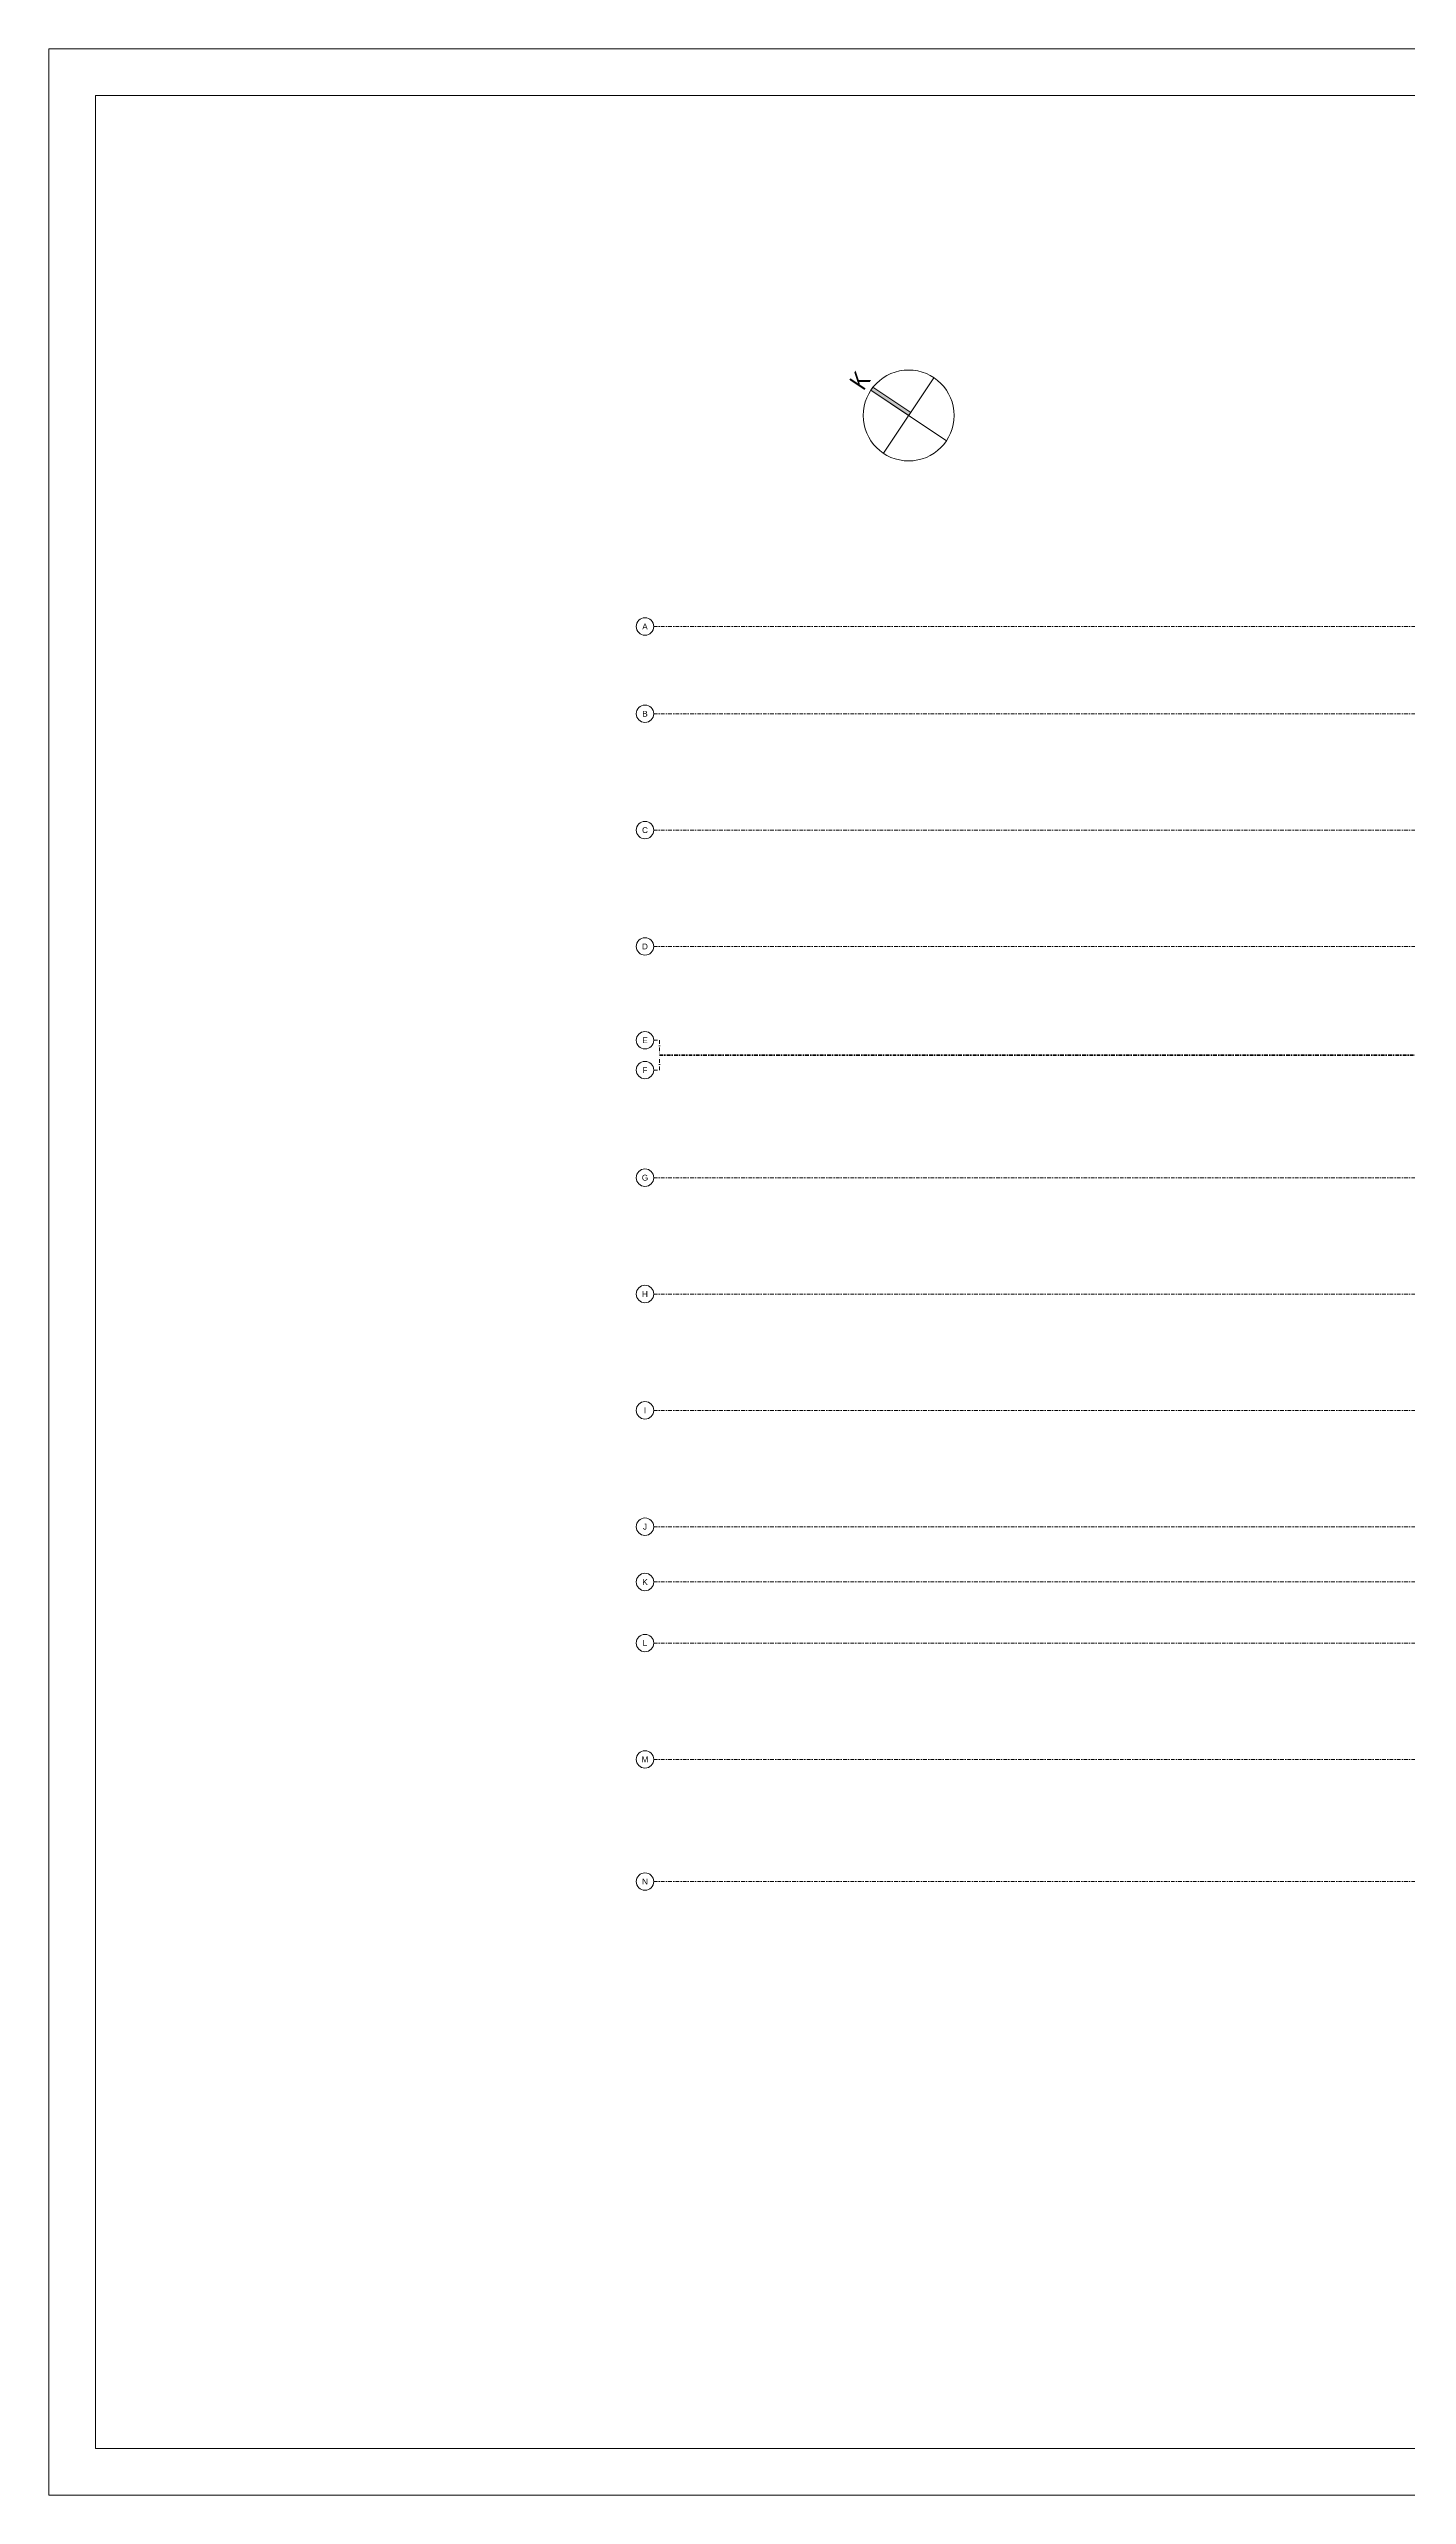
# Model space of a CAD drawing. Header units: metres. Extents: x -13933 to 152404, y -7861 to 21912.
# Drawn here: x 74301 to 83640, y -4219 to 12601 of the extents above; entities that cross this region are included whole.
import ezdxf
from ezdxf.enums import TextEntityAlignment as Align

# ---------------------------------------------------------------- set-up
doc = ezdxf.new("R2010")
doc.units = ezdxf.units.M
doc.header["$LTSCALE"] = 100
doc.header["$MEASUREMENT"] = 0
doc.linetypes.add('DASHDOT2', pattern=[0.5, 0.25, -0.125, 0, -0.125])
doc.layers.get('0').update_dxf_attribs({"color": 9, "lineweight": 9})
for name, color, linetype, lineweight in [('03', 18, 'Continuous', 9), ('21', 9, 'Continuous', 9), ('24', 9, 'DASHDOT2', 9), ('40A', 9, 'Continuous', 9)]:
    doc.layers.add(name, color=color, linetype=linetype, lineweight=lineweight)
doc.styles.add('Arial', font='arial.ttf', dxfattribs={"height": 2.5})
doc.styles.add('MuuM_TEXT-STANDART', font='ARIALN.TTF')

# ---------------------------------------------------------------- blocks, each defined once
blk = doc.blocks.new('0_northarrow')
blk.add_hatch(color=256).paths.add_polyline_path([(0, 6.25), (0.5, 6.25), (0.5, 0), (0, 0)])
for points in [[(0, 6.25), (0, -6.25), (0, -3.125)], [(6.25, 0), (-6.25, 0)]]:
    blk.add_lwpolyline(points)
blk.add_lwpolyline([(0, 6.25), (0.5, 6.25), (0.5, 0), (0, 0)], close=True)
blk.add_circle((0, 0), 6.25)
at = {"style": 'MuuM_TEXT-STANDART'}
blk.add_attdef('YON', text='', height=2.5, dxfattribs=at).set_placement((0.25, 6.25), align=Align.BOTTOM_CENTER)
blk = doc.blocks.new('0_aks')
at = {"linetype": 'Continuous'}
blk.add_circle((0, 0), 3, dxfattribs=at)
at = {"style": 'Arial'}
blk.add_attdef('AKS', text='', height=2, dxfattribs=at).set_placement((0, 0), align=Align.MIDDLE_CENTER)
blk = doc.blocks.new('p-akslar_yeni')
at = {"layer": '24'}
for points in [[(733, 55), (6415, 55)], [(733, -545), (6415, -545)], [(733, -1345), (6415, -1345)], [(733, -2145), (6415, -2145)], [(733, -2790), (773, -2790), (773, -2890), (6415, -2890)], [(733, -2995), (773, -2995), (773, -2895), (6415, -2895)], [(733, -3735), (6415, -3735)], [(733, -4535), (6415, -4535)], [(733, -5335), (6415, -5335)], [(733, -6135), (6415, -6135)], [(733, -6515), (6415, -6515)], [(733, -6935), (6415, -6935)], [(733, -7735), (6415, -7735)], [(733, -8575), (6415, -8575)]]:
    blk.add_lwpolyline(points, dxfattribs=at)
at = {"layer": '21', "xscale": 20, "yscale": 20, "zscale": 20}
for p, values in [((673, 55), {'AKS': 'A'}), ((673, -545), {'AKS': 'B'}), ((673, -1345), {'AKS': 'C'}), ((673, -2145), {'AKS': 'D'}), ((673, -2790), {'AKS': 'E'}), ((673, -2995), {'AKS': 'F'}), ((673, -3735), {'AKS': 'G'}), ((673, -4535), {'AKS': 'H'}), ((673, -5335), {'AKS': 'I'}), ((673, -6135), {'AKS': 'J'}), ((673, -6515), {'AKS': 'K'}), ((673, -6935), {'AKS': 'L'}), ((673, -7735), {'AKS': 'M'}), ((673, -8575), {'AKS': 'N'})]:
    blk.add_blockref('0_aks', p, dxfattribs=at).add_auto_attribs(values)

msp = doc.modelspace()

# ---------------------------------------------------------------- linework, layer by layer
at = {"layer": '40A'}
for points in [[(102301, -4219), (74301, -4219), (74301, 12601), (102301, 12601)], [(74621, 12281), (100142, 12281), (100142, -3899), (74621, -3899)]]:
    msp.add_lwpolyline(points, close=True, dxfattribs=at)

# ---------------------------------------------------------------- block references
at = {"layer": '03', "xscale": 50, "yscale": 50, "zscale": 50, "rotation": 56.16995289581835}
msp.add_blockref('0_northarrow', (80213, 10081), dxfattribs=at).add_auto_attribs({'YON': 'K'})
at = {"layer": '24'}
msp.add_blockref('p-akslar_yeni', (77727, 8575), dxfattribs=at)

doc.saveas('drawing.dxf')
